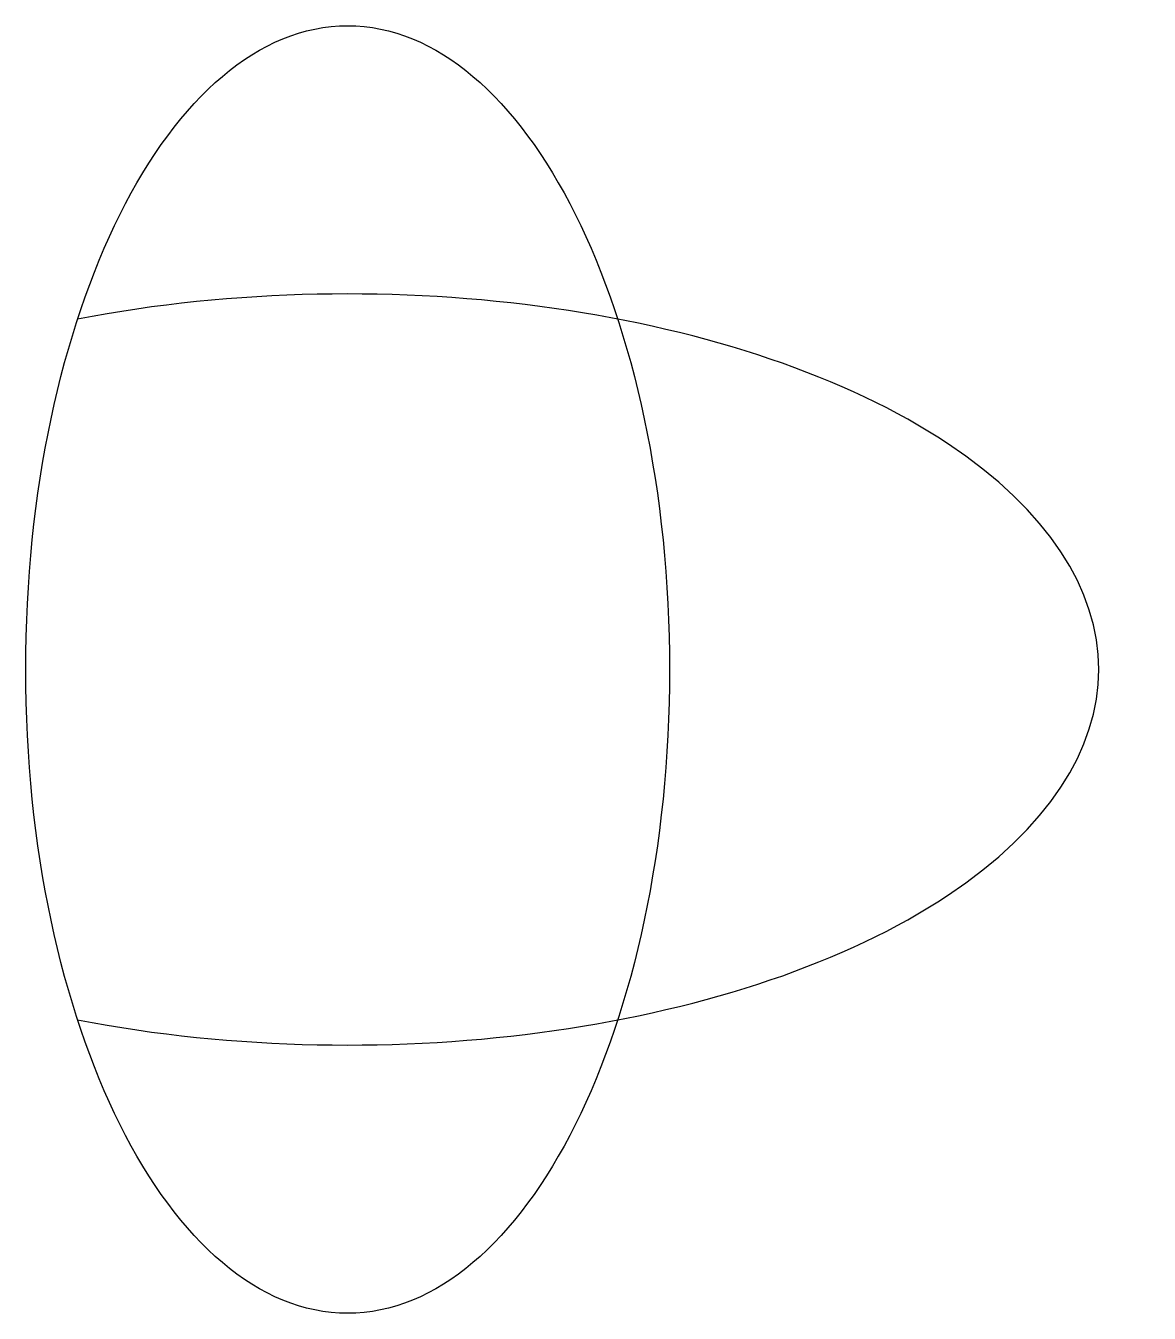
# Model space of a CAD drawing. Header units: millimetres. Extents: x 9 to 29.9, y -2 to 22.
import ezdxf

# ---------------------------------------------------------------- set-up
doc = ezdxf.new("R2010")
doc.units = ezdxf.units.MM
doc.layers.get('0').update_dxf_attribs({"lineweight": 25})

msp = doc.modelspace()

# ---------------------------------------------------------------- linework, layer by layer
msp.add_ellipse((15, 10), major_axis=(0, 12), ratio=0.5)
msp.add_ellipse((15, 10), major_axis=(14, 0), ratio=0.5, start_param=4.34464, end_param=8.221731)

doc.saveas('drawing.dxf')
